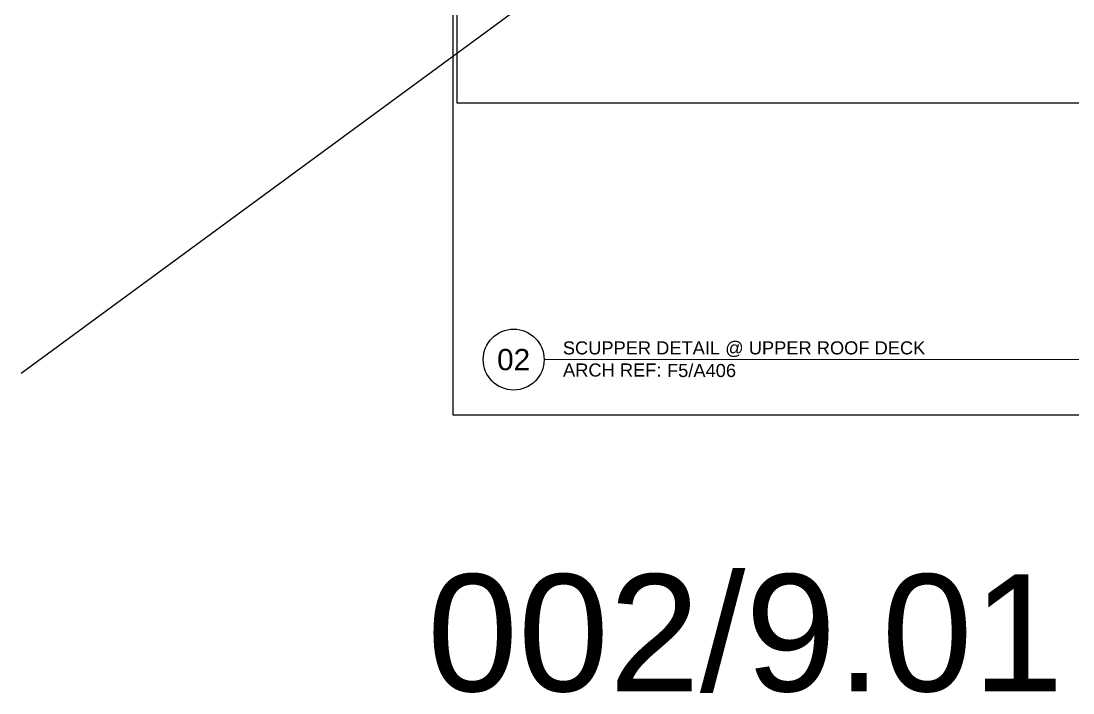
# Model space of a CAD drawing. Header units: inches. Extents: x -293 to 39679, y -468 to 198.
# Drawn here: x 93 to 136.13, y -11.15 to 16.4 of the extents above; entities that cross this region are included whole.
import ezdxf
from ezdxf.enums import TextEntityAlignment as Align

# ---------------------------------------------------------------- set-up
doc = ezdxf.new("R2010")
doc.units = ezdxf.units.IN
doc.header["$MEASUREMENT"] = 0
doc.layers.get('Defpoints').update_dxf_attribs({"color": 3})
doc.layers.add('NSE-Border', color=156, linetype='Continuous', plot=False)
doc.layers.add('NSE-Detail Border', color=7, linetype='Continuous')
doc.layers.add('NSE-Title', color=51, linetype='Continuous', lineweight=9)
doc.styles.add('004 - NSSM - Standard', font='arial.ttf', dxfattribs={"height": 0.4})
doc.styles.add('008 - NSSM - Standard', font='arial.ttf', dxfattribs={"height": 0.8})
doc.styles.add('048 - NSSM - Standard', font='arial.ttf', dxfattribs={"height": 4.8})

# ---------------------------------------------------------------- blocks, each defined once
blk = doc.blocks.new('*U5')
blk.add_wipeout([(8.13, 3.2), (8.13, 0), (0, 0), (0, 11.313), (8.172, 11.313), (8.172, 0), (8.13, 0), (8.13, 10.28), (0.042, 10.28), (0.042, 3.2)])
at = {"layer": 'Defpoints', "ltscale": 0.0625}
blk.add_lwpolyline([(0.042, 3.2), (8.13, 3.2), (8.13, 10.28), (0.042, 10.28)], close=True, dxfattribs=at)
at = {"layer": 'Defpoints'}
blk.add_circle((0.625, 0.567), 0.312, dxfattribs=at)
at = {"layer": 'NSE-Border', "ltscale": 0.0625}
blk.add_lwpolyline([(0, 0), (8.172, 0), (8.172, 11.313), (0, 11.313)], close=True, dxfattribs=at)
at = {"layer": 'NSE-Title'}
blk.add_line((0.938, 0.567), (7.922, 0.567), dxfattribs=at)
at = {"layer": 'Defpoints', "style": '008 - NSSM - Standard'}
blk.add_attdef('DETAIL_NUMBER', text='', height=0.218, dxfattribs=at).set_placement((0.625, 0.567), align=Align.MIDDLE_CENTER)
at = {"layer": 'NSE-Title', "style": '004 - NSSM - Standard'}
blk.add_text('ARCH REF:', height=0.1341, dxfattribs=at).set_placement((1.636, 0.46), align=Align.MIDDLE_CENTER)
for tag, p in [('DETAIL_DESCRIPTION', (1.129, 0.62)), ('ARCH_REF', (2.197, 0.388))]:
    blk.add_attdef(tag, p, '', height=0.134, dxfattribs=at)

msp = doc.modelspace()

# ---------------------------------------------------------------- block references
at = {"layer": 'NSE-Detail Border', "xscale": 4, "yscale": 4, "zscale": 4}
msp.add_blockref('*U5', (110.70038, 0.25), dxfattribs=at).add_auto_attribs({'DETAIL_DESCRIPTION': 'SCUPPER DETAIL @ UPPER ROOF DECK', 'ARCH_REF': 'F5/A406', 'DETAIL_NUMBER': '02'})

# ---------------------------------------------------------------- texts
at = {"layer": 'Defpoints', "color": 5, "insert": (122.70038, -6.28629), "char_height": 4.8, "attachment_point": 2, "style": '048 - NSSM - Standard'}
msp.add_mtext_dynamic_manual_height_columns('002/9.01', width=15.7513444, gutter_width=2, heights=[0], dxfattribs=at)

# ---------------------------------------------------------------- next in the draw order: linework, layer by layer
msp.add_line((93.00324, 1.96224), (160.00089, 51.18519))

doc.saveas('drawing.dxf')
